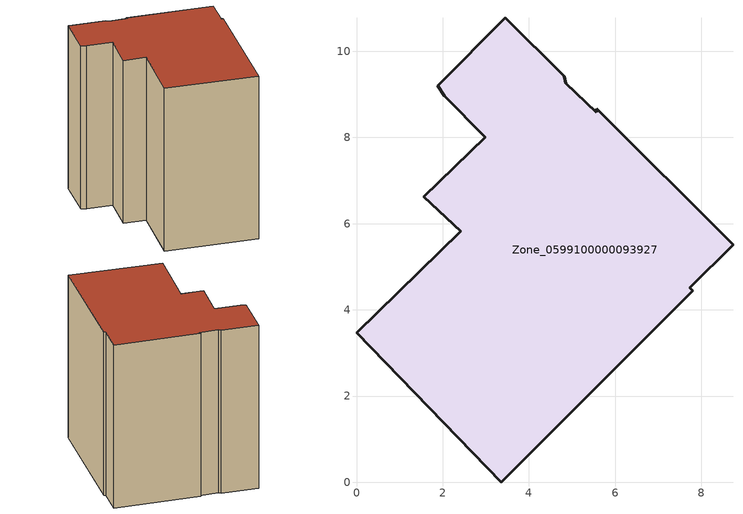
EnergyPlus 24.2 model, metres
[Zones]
Zone_0599100000093927
 floor ground (C_G): 8.73,5.51 7.73,4.52 7.8,4.45 3.35,0 0,3.46 2.42,5.82 1.56,6.63 2.99,8.01 2.04,8.97 1.89,9.2 3.46,10.78 4.82,9.41 4.86,9.26 5.56,8.59 5.57,8.67 z0
 wall outside (C_F): 8.73,5.51 5.57,8.67 5.56,8.59 4.86,9.26 4.82,9.41 3.46,10.78 1.89,9.2 2.04,8.97 2.99,8.01 1.56,6.63 2.42,5.82 0,3.46 3.35,0 7.8,4.45 7.73,4.52 8.73,5.51 z0:9.09
 roof outside (C_R): 7.73,4.52 8.73,5.51 5.57,8.67 5.56,8.59 4.86,9.26 4.82,9.41 3.46,10.78 1.89,9.2 2.04,8.97 2.99,8.01 1.56,6.63 2.42,5.82 0,3.46 3.35,0 7.8,4.45 z9.09
[BUILDING]
Pand.0599100000093927: North Axis=0; Terrain=City; Loads Convergence Tolerance Value=0.04; Temperature Convergence Tolerance Value=0.4; Solar Distribution=FullExterior; Maximum Number of Warmup Days=25; Minimum Number of Warmup Days=1
[Site:Location]
Rotterdam.The.Hague.AP_ZH_NLD Design_Conditions: Latitude=51.96; Longitude=4.45; Time Zone=1; Elevation=-4.5
[SITE:GROUNDTEMPERATURE:BUILDINGSURFACE]
18, 18, 18, 18, 18, 18, 18, 18, 18, 18, 18, 18
[MATERIAL] Thermal Absorptance=0.9; Solar Absorptance=0.7; Visible Absorptance=0.7
Name | Roughness | Thickness | Conductivity | Density | Specific Heat
G.TI.1946 | MediumSmooth | 0.15 | 1 | 540 | 1210
F.TI.1946 | Rough | 0.3 | 0.857143 | 1920 | 840
R.TI.1946 | MediumRough | 0.2 | 0.1 | 1500 | 1000
[CONSTRUCTION]
C_G: G.TI.1946
C_F: F.TI.1946
C_R: R.TI.1946
[ZONE]
Zone_0599100000093927: Type=1; Multiplier=1; Ceiling Height=Autocalculate; Volume=Autocalculate; Floor Area=autocalculate; Part of Total Floor Area=Yes
[ZONEINFILTRATION:DESIGNFLOWRATE]
Infil_Zone_0599100000093927: Zone or ZoneList or Space or SpaceList=Zone_0599100000093927; Schedule=AlwaysOn; Design Flow Rate Calculation Method=Flow/Area; Flow Rate per Floor Area=0.003; Constant Term Coefficient=1; Temperature Term Coefficient=0; Velocity Term Coefficient=0; Velocity Squared Term Coefficient=0
[HVACTEMPLATE:ZONE:IDEALLOADSAIRSYSTEM]
Zone_0599100000093927: Maximum Heating Supply Air Temperature=50; Minimum Cooling Supply Air Temperature=13; Maximum Heating Supply Air Humidity Ratio=0.0156; Minimum Cooling Supply Air Humidity Ratio=0.0077; Heating Limit=NoLimit; Cooling Limit=NoLimit; Dehumidification Control Type=ConstantSensibleHeatRatio; Cooling Sensible Heat Ratio=0.7; Dehumidification Setpoint=60; Humidification Control Type=None; Humidification Setpoint=30; Outdoor Air Method=None; Outdoor Air Flow Rate per Person=0.00944; Outdoor Air Flow Rate per Zone Floor Area=0; Outdoor Air Flow Rate per Zone=0; Demand Controlled Ventilation Type=None; Outdoor Air Economizer Type=NoEconomizer; Heat Recovery Type=None; Sensible Heat Recovery Effectiveness=0.7; Latent Heat Recovery Effectiveness=0.65
[ZONECONTROL:THERMOSTAT]
ThermostatControl_Zone_0599100000093927: Zone or ZoneList=Zone_0599100000093927; Control Type Schedule=DualSetpointControlType; Control 1=Thermostat_Zone_0599100000093927; Temperature Difference Between Cutout And Setpoint=0
[THERMOSTATSETPOINT:DUALSETPOINT]
Thermostat_Zone_0599100000093927: Heating Setpoint Temperature Schedule=HeatingSetpoint_Zone_0599100000093927; Cooling Setpoint Temperature Schedule=CoolingSetpoint_Zone_0599100000093927
[SCHEDULE:COMPACT]
HeatingSetpoint_Zone_0599100000093927: Through: 12/31, For: AllDays, Until: 24:00, 21
CoolingSetpoint_Zone_0599100000093927: Through: 12/31, For: AllDays, Until: 24:00, 24
DualSetpointControlType: Through: 12/31, For: AllDays, Until: 24:00, 4
AlwaysOn: Through: 12/31, For: AllDays, Until: 24:00, 1
